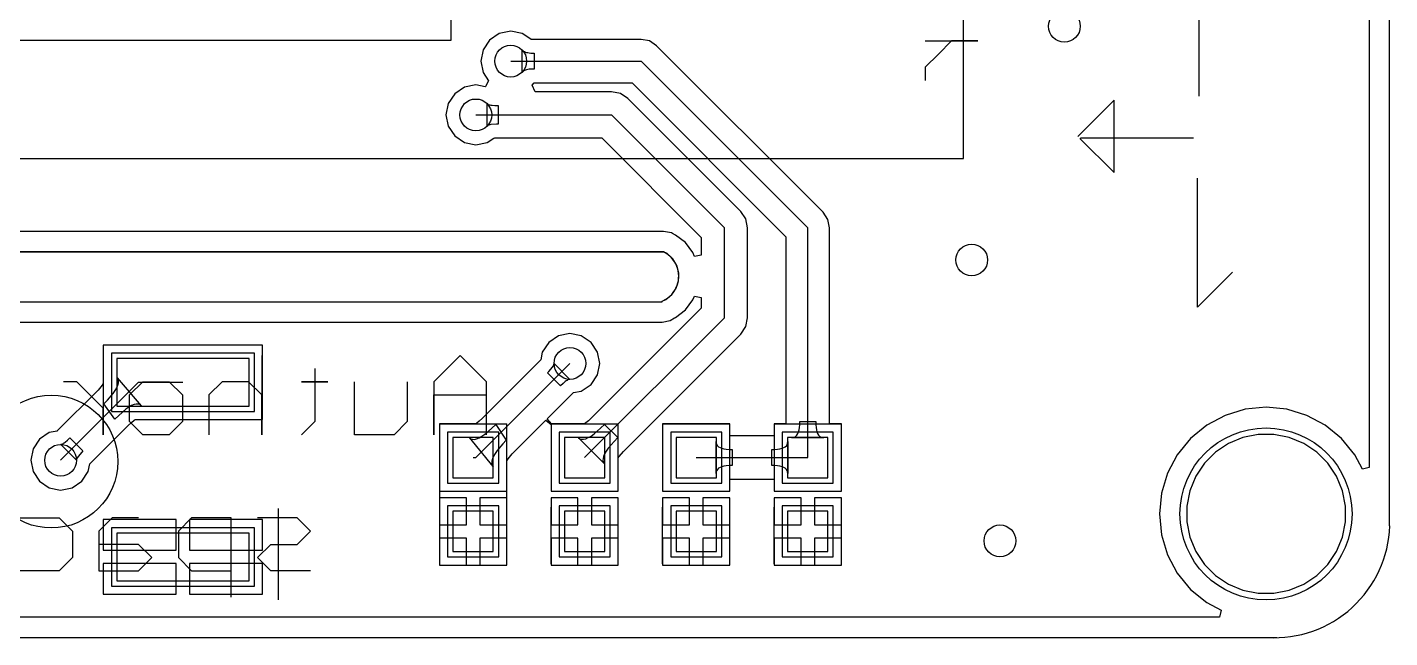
# Model space of a CAD drawing. Header units: millimetres. Extents: x 38 to 147, y 67 to 99.
# Drawn here: x 117.63 to 143.39, y 66.7 to 78.24 of the extents above; entities that cross this region are included whole.
import ezdxf

# ---------------------------------------------------------------- set-up
doc = ezdxf.new("R2010")
doc.units = ezdxf.units.MM
for name, color, linetype in [('BottomOverlay', 54, 'Continuous'), ('KeepOutLayer', 6, 'Continuous'), ('MultiLayer', 9, 'Continuous'), ('TopLayer', 1, 'Continuous'), ('TopOverlay', 2, 'Continuous'), ('TopPaste', 8, 'Continuous'), ('TopSolder', 216, 'Continuous')]:
    doc.layers.add(name, color=color, linetype=linetype)

# ---------------------------------------------------------------- blocks, each defined once
blk = doc.blocks.new('__2812__1')
at = {"layer": 'TopLayer'}
for p, q in [((-1.25, 0.45), (-1.25, -0.45)), ((1.25, 0.45), (-1.25, 0.45)), ((1.25, -0.45), (1.25, 0.45)), ((3.65, 0.45), (3.65, -0.45)), ((6.15, 0.45), (3.65, 0.45)), ((6.15, -0.45), (6.15, 0.45)), ((-1.25, -0.45), (1.25, -0.45)), ((3.65, -0.45), (6.15, -0.45)), ((-1.25, -2.85), (-1.25, -3.75)), ((1.25, -2.85), (-1.25, -2.85)), ((1.25, -3.75), (1.25, -2.85)), ((3.65, -2.85), (3.65, -3.75)), ((6.15, -2.85), (3.65, -2.85)), ((6.15, -3.75), (6.15, -2.85)), ((-1.25, -3.75), (1.25, -3.75)), ((3.65, -3.75), (6.15, -3.75))]:
    blk.add_line(p, q, dxfattribs=at)
at = {"layer": 'TopOverlay'}
blk.add_line((6.706, -4.115), (6.706, -2.388), dxfattribs=at)
blk.add_circle((2.413, -1.499), 1.255, dxfattribs=at)
at = {"layer": 'TopPaste'}
for p, q in [((-1.25, 0.45), (-1.25, -0.45)), ((1.25, 0.45), (-1.25, 0.45)), ((1.25, -0.45), (1.25, 0.45)), ((3.65, 0.45), (3.65, -0.45)), ((6.15, 0.45), (3.65, 0.45)), ((6.15, -0.45), (6.15, 0.45)), ((-1.25, -0.45), (1.25, -0.45)), ((3.65, -0.45), (6.15, -0.45)), ((-1.25, -2.85), (-1.25, -3.75)), ((1.25, -2.85), (-1.25, -2.85)), ((1.25, -3.75), (1.25, -2.85)), ((3.65, -2.85), (3.65, -3.75)), ((6.15, -2.85), (3.65, -2.85)), ((6.15, -3.75), (6.15, -2.85)), ((-1.25, -3.75), (1.25, -3.75)), ((3.65, -3.75), (6.15, -3.75))]:
    blk.add_line(p, q, dxfattribs=at)
at = {"layer": 'TopSolder'}
for p, q in [((-1.352, 0.552), (-1.352, -0.552)), ((1.352, 0.552), (-1.352, 0.552)), ((1.352, -0.552), (1.352, 0.552)), ((3.548, 0.552), (3.548, -0.552)), ((6.252, 0.552), (3.548, 0.552)), ((6.252, -0.552), (6.252, 0.552)), ((-1.352, -0.552), (1.352, -0.552)), ((3.548, -0.552), (6.252, -0.552)), ((-1.352, -2.748), (-1.352, -3.852)), ((1.352, -2.748), (-1.352, -2.748)), ((1.352, -3.852), (1.352, -2.748)), ((3.548, -2.748), (3.548, -3.852)), ((6.252, -2.748), (3.548, -2.748)), ((6.252, -3.852), (6.252, -2.748)), ((-1.352, -3.852), (1.352, -3.852)), ((3.548, -3.852), (6.252, -3.852))]:
    blk.add_line(p, q, dxfattribs=at)
blk = doc.blocks.new('SSH1106_3')
at = {"layer": 'TopOverlay'}
for p, q in [((37.362, 2.134), (37.362, 25.381)), ((2.762, 2.134), (37.362, 2.134))]:
    blk.add_line(p, q, dxfattribs=at)
blk = doc.blocks.new('C0603_9')
at = {"layer": 'TopLayer'}
for p, q in [((-0.356, 0.559), (-0.356, -0.203)), ((0.406, 0.559), (-0.356, 0.559)), ((0.406, -0.203), (0.406, 0.559)), ((1.041, 0.559), (1.041, -0.203)), ((1.803, 0.559), (1.041, 0.559)), ((1.803, -0.203), (1.803, 0.559)), ((-0.356, -0.203), (0.406, -0.203)), ((1.041, -0.203), (1.803, -0.203))]:
    blk.add_line(p, q, dxfattribs=at)
at = {"layer": 'TopOverlay'}
for p, q in [((0.457, 0.813), (-0.61, 0.813)), ((-0.61, -0.457), (-0.61, 0.813)), ((2.032, 0.813), (0.965, 0.813)), ((2.057, -0.457), (2.057, 0.813)), ((-0.61, -0.457), (0.457, -0.457)), ((2.032, -0.457), (0.965, -0.457))]:
    blk.add_line(p, q, dxfattribs=at)
at = {"layer": 'TopPaste'}
for p, q in [((-0.356, 0.559), (-0.356, -0.203)), ((0.406, 0.559), (-0.356, 0.559)), ((0.406, -0.203), (0.406, 0.559)), ((1.041, 0.559), (1.041, -0.203)), ((1.803, 0.559), (1.041, 0.559)), ((1.803, -0.203), (1.803, 0.559)), ((-0.356, -0.203), (0.406, -0.203)), ((1.041, -0.203), (1.803, -0.203))]:
    blk.add_line(p, q, dxfattribs=at)
at = {"layer": 'TopSolder'}
for p, q in [((-0.457, 0.66), (-0.457, -0.305)), ((0.508, 0.66), (-0.457, 0.66)), ((0.508, -0.305), (0.508, 0.66)), ((0.94, 0.66), (0.94, -0.305)), ((1.905, 0.66), (0.94, 0.66)), ((1.905, -0.305), (1.905, 0.66)), ((-0.457, -0.305), (0.508, -0.305)), ((0.94, -0.305), (1.905, -0.305))]:
    blk.add_line(p, q, dxfattribs=at)
blk = doc.blocks.new('C0603_10')
at = {"layer": 'TopLayer'}
for p, q in [((-0.356, 0.559), (-0.356, -0.203)), ((0.406, 0.559), (-0.356, 0.559)), ((0.406, -0.203), (0.406, 0.559)), ((1.041, 0.559), (1.041, -0.203)), ((1.803, 0.559), (1.041, 0.559)), ((1.803, -0.203), (1.803, 0.559)), ((-0.356, -0.203), (0.406, -0.203)), ((1.041, -0.203), (1.803, -0.203))]:
    blk.add_line(p, q, dxfattribs=at)
at = {"layer": 'TopOverlay'}
for p, q in [((0.457, 0.813), (-0.61, 0.813)), ((-0.61, -0.457), (-0.61, 0.813)), ((2.032, 0.813), (0.965, 0.813)), ((2.057, -0.457), (2.057, 0.813)), ((-0.61, -0.457), (0.457, -0.457)), ((2.032, -0.457), (0.965, -0.457))]:
    blk.add_line(p, q, dxfattribs=at)
at = {"layer": 'TopPaste'}
for p, q in [((-0.356, 0.559), (-0.356, -0.203)), ((0.406, 0.559), (-0.356, 0.559)), ((0.406, -0.203), (0.406, 0.559)), ((1.041, 0.559), (1.041, -0.203)), ((1.803, 0.559), (1.041, 0.559)), ((1.803, -0.203), (1.803, 0.559)), ((-0.356, -0.203), (0.406, -0.203)), ((1.041, -0.203), (1.803, -0.203))]:
    blk.add_line(p, q, dxfattribs=at)
at = {"layer": 'TopSolder'}
for p, q in [((-0.457, 0.66), (-0.457, -0.305)), ((0.508, 0.66), (-0.457, 0.66)), ((0.508, -0.305), (0.508, 0.66)), ((0.94, 0.66), (0.94, -0.305)), ((1.905, 0.66), (0.94, 0.66)), ((1.905, -0.305), (1.905, 0.66)), ((-0.457, -0.305), (0.508, -0.305)), ((0.94, -0.305), (1.905, -0.305))]:
    blk.add_line(p, q, dxfattribs=at)
blk = doc.blocks.new('C0603_11')
at = {"layer": 'TopLayer'}
for p, q in [((-0.356, 0.559), (-0.356, -0.203)), ((0.406, 0.559), (-0.356, 0.559)), ((0.406, -0.203), (0.406, 0.559)), ((1.041, 0.559), (1.041, -0.203)), ((1.803, 0.559), (1.041, 0.559)), ((1.803, -0.203), (1.803, 0.559)), ((-0.356, -0.203), (0.406, -0.203)), ((1.041, -0.203), (1.803, -0.203))]:
    blk.add_line(p, q, dxfattribs=at)
at = {"layer": 'TopOverlay'}
for p, q in [((0.457, 0.813), (-0.61, 0.813)), ((-0.61, -0.457), (-0.61, 0.813)), ((2.032, 0.813), (0.965, 0.813)), ((2.057, -0.457), (2.057, 0.813)), ((-0.61, -0.457), (0.457, -0.457)), ((2.032, -0.457), (0.965, -0.457))]:
    blk.add_line(p, q, dxfattribs=at)
at = {"layer": 'TopPaste'}
for p, q in [((-0.356, 0.559), (-0.356, -0.203)), ((0.406, 0.559), (-0.356, 0.559)), ((0.406, -0.203), (0.406, 0.559)), ((1.041, 0.559), (1.041, -0.203)), ((1.803, 0.559), (1.041, 0.559)), ((1.803, -0.203), (1.803, 0.559)), ((-0.356, -0.203), (0.406, -0.203)), ((1.041, -0.203), (1.803, -0.203))]:
    blk.add_line(p, q, dxfattribs=at)
at = {"layer": 'TopSolder'}
for p, q in [((-0.457, 0.66), (-0.457, -0.305)), ((0.508, 0.66), (-0.457, 0.66)), ((0.508, -0.305), (0.508, 0.66)), ((0.94, 0.66), (0.94, -0.305)), ((1.905, 0.66), (0.94, 0.66)), ((1.905, -0.305), (1.905, 0.66)), ((-0.457, -0.305), (0.508, -0.305)), ((0.94, -0.305), (1.905, -0.305))]:
    blk.add_line(p, q, dxfattribs=at)
blk = doc.blocks.new('R0603_37')
at = {"layer": 'TopLayer'}
for p, q in [((-1.08, 0.381), (-1.08, -0.381)), ((-0.318, 0.381), (-1.08, 0.381)), ((-0.318, -0.381), (-0.318, 0.381)), ((0.317, 0.381), (0.317, -0.381)), ((1.079, 0.381), (0.317, 0.381)), ((1.079, -0.381), (1.079, 0.381)), ((-1.08, -0.381), (-0.318, -0.381)), ((0.317, -0.381), (1.079, -0.381))]:
    blk.add_line(p, q, dxfattribs=at)
at = {"layer": 'TopOverlay'}
for p, q in [((-1.333, 0.635), (-1.333, -0.635)), ((1.333, 0.635), (-1.333, 0.635)), ((1.333, 0.635), (1.333, -0.635)), ((-1.333, -0.635), (1.333, -0.635))]:
    blk.add_line(p, q, dxfattribs=at)
at = {"layer": 'TopPaste'}
for p, q in [((-1.08, 0.381), (-1.08, -0.381)), ((-0.318, 0.381), (-1.08, 0.381)), ((-0.318, -0.381), (-0.318, 0.381)), ((0.317, 0.381), (0.317, -0.381)), ((1.079, 0.381), (0.317, 0.381)), ((1.079, -0.381), (1.079, 0.381)), ((-1.08, -0.381), (-0.318, -0.381)), ((0.317, -0.381), (1.079, -0.381))]:
    blk.add_line(p, q, dxfattribs=at)
at = {"layer": 'TopSolder'}
for p, q in [((-1.181, 0.483), (-1.181, -0.483)), ((-0.216, 0.483), (-1.181, 0.483)), ((-0.216, -0.483), (-0.216, 0.483)), ((0.216, 0.483), (0.216, -0.483)), ((1.181, 0.483), (0.216, 0.483)), ((1.181, -0.483), (1.181, 0.483)), ((-1.181, -0.483), (-0.216, -0.483)), ((0.216, -0.483), (1.181, -0.483))]:
    blk.add_line(p, q, dxfattribs=at)
blk = doc.blocks.new('18650_SMT_B_63')
at = {"layer": 'BottomOverlay'}
for p, q in [((-7.015, 9.42), (-7.015, -11.58)), ((69.985, 9.42), (-7.015, 9.42))]:
    blk.add_line(p, q, dxfattribs=at)

msp = doc.modelspace()

# ---------------------------------------------------------------- linework, layer by layer
at = {"layer": 'BottomOverlay'}
for p, q in [((134.603, 77.98), (135.602, 77.98)), ((135.103, 77.98), (134.853, 77.73)), ((135.602, 77.98), (135.103, 77.98)), ((134.853, 77.73), (134.603, 77.48)), ((134.603, 77.48), (134.603, 77.23)), ((122.066, 72.035), (122.066, 70.536)), ((125.814, 72.035), (125.315, 71.535)), ((126.314, 71.535), (125.814, 72.035)), ((123.065, 71.785), (123.065, 71.535)), ((118.567, 71.535), (118.317, 71.535)), ((118.817, 71.286), (118.567, 71.535)), ((119.067, 71.535), (119.067, 70.536)), ((119.566, 71.286), (119.816, 71.535)), ((119.816, 71.535), (120.316, 71.535)), ((120.316, 71.535), (120.566, 71.286)), ((121.316, 71.535), (121.066, 71.286)), ((121.816, 71.535), (121.316, 71.535)), ((122.066, 71.286), (121.816, 71.535)), ((123.315, 71.535), (122.815, 71.535)), ((122.815, 71.535), (123.065, 71.535)), ((123.065, 71.535), (123.315, 71.535)), ((123.065, 71.535), (123.065, 70.786)), ((123.815, 70.536), (123.815, 71.535)), ((124.815, 71.535), (124.815, 70.786)), ((125.315, 71.535), (125.315, 70.536)), ((126.314, 70.536), (126.314, 71.535)), ((119.067, 71.036), (118.817, 71.286)), ((119.566, 70.786), (119.566, 71.286)), ((120.566, 71.286), (120.566, 70.786)), ((121.066, 71.286), (121.066, 70.536)), ((122.066, 70.536), (122.066, 71.286)), ((125.315, 70.536), (125.315, 71.286)), ((125.315, 71.286), (126.314, 71.286)), ((119.067, 70.536), (119.067, 71.036)), ((119.816, 70.536), (119.566, 70.786)), ((120.566, 70.786), (120.316, 70.536)), ((123.065, 70.786), (122.815, 70.536)), ((124.815, 70.786), (124.565, 70.536)), ((120.316, 70.536), (119.816, 70.536)), ((124.565, 70.536), (123.815, 70.536)), ((117.489, 68.962), (118.238, 68.962)), ((118.238, 68.962), (118.488, 68.712)), ((119.238, 68.962), (118.988, 68.712)), ((119.738, 68.962), (119.238, 68.962)), ((120.738, 68.962), (120.488, 68.712)), ((121.487, 68.962), (120.738, 68.962)), ((121.487, 67.462), (121.487, 68.962)), ((122.737, 68.962), (121.987, 68.962)), ((122.987, 68.712), (122.737, 68.962)), ((118.488, 68.712), (118.488, 68.212)), ((118.988, 68.712), (118.988, 67.962)), ((120.488, 68.712), (120.488, 68.212)), ((122.737, 68.462), (122.987, 68.712)), ((119.738, 68.462), (118.988, 68.462)), ((119.988, 68.212), (119.738, 68.462)), ((121.987, 68.212), (122.237, 68.462)), ((122.237, 68.462), (122.737, 68.462)), ((118.488, 68.212), (118.238, 67.962)), ((119.738, 67.962), (119.988, 68.212)), ((120.488, 68.212), (120.738, 67.962)), ((122.237, 67.962), (121.987, 68.212)), ((118.238, 67.962), (117.489, 67.962)), ((118.988, 67.962), (119.738, 67.962)), ((120.738, 67.962), (121.487, 67.962)), ((122.987, 67.962), (122.237, 67.962))]:
    msp.add_line(p, q, dxfattribs=at)
at = {"layer": 'KeepOutLayer'}
for p, q in [((143.383, 68.811), (143.383, 81.961)), ((106.618, 73.99), (121.452, 73.99)), ((121.452, 73.99), (129.659, 73.99)), ((106.618, 73.05), (121.452, 73.05)), ((121.452, 73.05), (129.636, 73.05)), ((54.864, 66.7), (141.249, 66.7))]:
    msp.add_line(p, q, dxfattribs=at)
msp.add_circle((141.046, 69.037), 1.626, dxfattribs=at)
for centre, radius, start, end in [((129.436, 73.531), 0.51, 293.082, 64.103), ((141.199, 68.885), 2.188, 266.6822, 358.0694)]:
    msp.add_arc(centre, radius, start, end, dxfattribs=at)
at = {"layer": 'MultiLayer'}
for p, q in [((129.659, 73.99), (106.618, 73.99)), ((129.725, 73.958), (129.659, 73.99)), ((129.659, 73.99), (129.659, 73.99)), ((129.834, 73.859), (129.725, 73.958)), ((129.91, 73.734), (129.834, 73.859)), ((129.948, 73.592), (129.91, 73.734)), ((129.9, 73.306), (129.944, 73.446)), ((129.944, 73.446), (129.948, 73.592)), ((129.704, 73.091), (129.817, 73.184)), ((129.817, 73.184), (129.9, 73.306)), ((106.618, 73.05), (129.636, 73.05)), ((129.636, 73.062), (129.704, 73.091)), ((129.636, 73.05), (129.636, 73.062)), ((140.338, 70.368), (140.092, 70.204)), ((140.611, 70.481), (140.338, 70.368)), ((140.901, 70.539), (140.611, 70.481)), ((141.049, 70.539), (140.901, 70.539)), ((141.196, 70.539), (141.049, 70.539)), ((141.486, 70.481), (141.196, 70.539)), ((141.759, 70.368), (141.486, 70.481)), ((142.005, 70.204), (141.759, 70.368)), ((140.092, 70.204), (139.884, 69.995)), ((142.214, 69.995), (142.005, 70.204)), ((139.884, 69.995), (139.719, 69.749)), ((142.378, 69.749), (142.214, 69.995)), ((139.719, 69.749), (139.606, 69.476)), ((142.491, 69.476), (142.378, 69.749)), ((139.606, 69.476), (139.549, 69.187)), ((142.549, 69.187), (142.491, 69.476)), ((139.549, 69.187), (139.549, 69.039)), ((139.549, 69.039), (139.549, 69.039)), ((139.549, 69.039), (139.549, 68.891)), ((142.549, 69.039), (142.549, 69.187)), ((142.549, 68.891), (142.549, 69.039)), ((139.549, 68.891), (139.606, 68.601)), ((142.491, 68.601), (142.549, 68.891)), ((139.606, 68.601), (139.719, 68.328)), ((142.378, 68.328), (142.491, 68.601)), ((139.719, 68.328), (139.884, 68.083)), ((142.214, 68.083), (142.378, 68.328)), ((139.884, 68.083), (140.092, 67.874)), ((142.005, 67.874), (142.214, 68.083)), ((140.092, 67.874), (140.338, 67.71)), ((141.759, 67.71), (142.005, 67.874)), ((140.338, 67.71), (140.611, 67.597)), ((140.611, 67.597), (140.901, 67.539)), ((140.901, 67.539), (141.049, 67.539)), ((141.049, 67.539), (141.196, 67.539)), ((141.196, 67.539), (141.486, 67.597)), ((141.486, 67.597), (141.759, 67.71))]:
    msp.add_line(p, q, dxfattribs=at)
for centre in [(137.236, 78.257), (126.771, 77.597), (126.111, 76.581), (135.484, 73.838), (127.889, 71.882), (118.262, 70.053), (136.017, 68.529)]:
    msp.add_circle(centre, 0.3, dxfattribs=at)
at = {"layer": 'TopLayer'}
for p, q in [((142.995, 80.025), (142.995, 69.918)), ((126.555, 78.119), (126.372, 77.996)), ((126.771, 78.162), (126.555, 78.119)), ((126.988, 78.119), (126.771, 78.162)), ((127.151, 78.01), (126.988, 78.119)), ((126.25, 77.813), (126.207, 77.597)), ((126.372, 77.996), (126.25, 77.813)), ((126.986, 77.387), (126.986, 77.807)), ((126.986, 77.807), (126.998, 77.796)), ((126.998, 77.796), (127.013, 77.785)), ((127.013, 77.785), (127.031, 77.776)), ((127.031, 77.776), (127.05, 77.769)), ((127.156, 78.009), (127.151, 78.01)), ((127.158, 78.009), (127.156, 78.009)), ((129.235, 78.009), (127.158, 78.009)), ((129.393, 77.978), (129.235, 78.009)), ((129.526, 77.888), (129.393, 77.978)), ((132.676, 74.739), (129.526, 77.888)), ((126.207, 77.597), (126.25, 77.381)), ((126.771, 77.597), (129.235, 77.597)), ((127.05, 77.769), (127.071, 77.762)), ((127.071, 77.762), (127.095, 77.757)), ((127.095, 77.757), (127.121, 77.752)), ((127.121, 77.752), (127.149, 77.749)), ((127.149, 77.749), (127.211, 77.747)), ((127.211, 77.747), (127.211, 77.447)), ((129.235, 77.597), (132.385, 74.447)), ((126.25, 77.381), (126.352, 77.227)), ((126.998, 77.398), (126.986, 77.387)), ((127.013, 77.409), (126.998, 77.398)), ((127.031, 77.418), (127.013, 77.409)), ((127.05, 77.425), (127.031, 77.418)), ((127.071, 77.432), (127.05, 77.425)), ((127.095, 77.437), (127.071, 77.432)), ((127.121, 77.442), (127.095, 77.437)), ((127.179, 77.446), (127.121, 77.442)), ((127.211, 77.447), (127.179, 77.446)), ((125.895, 77.103), (125.712, 76.98)), ((126.111, 77.146), (125.895, 77.103)), ((126.289, 77.11), (126.111, 77.146)), ((126.296, 77.118), (126.289, 77.11)), ((126.352, 77.227), (126.296, 77.118)), ((127.175, 77.145), (127.212, 77.185)), ((127.231, 77.018), (127.175, 77.145)), ((127.212, 77.185), (129.065, 77.185)), ((128.676, 77.018), (127.231, 77.018)), ((128.844, 76.985), (128.676, 77.018)), ((129.065, 77.185), (131.973, 74.277)), ((125.589, 76.797), (125.546, 76.581)), ((125.712, 76.98), (125.589, 76.797)), ((126.325, 76.371), (126.325, 76.791)), ((126.325, 76.791), (126.334, 76.784)), ((126.334, 76.784), (126.345, 76.778)), ((126.345, 76.778), (126.359, 76.773)), ((126.359, 76.773), (126.375, 76.769)), ((126.375, 76.769), (126.395, 76.765)), ((126.395, 76.765), (126.417, 76.762)), ((126.417, 76.762), (126.47, 76.757)), ((126.47, 76.757), (126.535, 76.756)), ((126.535, 76.756), (126.535, 76.406)), ((128.986, 76.89), (128.844, 76.985)), ((131.119, 74.757), (128.986, 76.89)), ((125.546, 76.581), (125.589, 76.365)), ((126.111, 76.581), (128.676, 76.581)), ((128.676, 76.581), (130.81, 74.447)), ((125.589, 76.365), (125.712, 76.182)), ((126.334, 76.378), (126.325, 76.371)), ((126.345, 76.384), (126.334, 76.378)), ((126.359, 76.389), (126.345, 76.384)), ((126.375, 76.393), (126.359, 76.389)), ((126.395, 76.397), (126.375, 76.393)), ((126.501, 76.406), (126.395, 76.397)), ((126.535, 76.406), (126.501, 76.406)), ((125.712, 76.182), (125.895, 76.059)), ((125.895, 76.059), (126.111, 76.016)), ((126.111, 76.016), (126.327, 76.059)), ((126.327, 76.059), (126.451, 76.142)), ((126.451, 76.142), (126.472, 76.144)), ((126.472, 76.144), (128.495, 76.144)), ((128.495, 76.144), (130.373, 74.266)), ((131.214, 74.615), (131.119, 74.757)), ((132.765, 74.605), (132.676, 74.739)), ((130.81, 72.746), (130.81, 74.447)), ((131.247, 74.447), (131.214, 74.615)), ((131.247, 72.746), (131.247, 74.447)), ((132.385, 70.104), (132.385, 74.447)), ((132.797, 74.447), (132.765, 74.605)), ((132.797, 70.739), (132.797, 74.447)), ((129.659, 74.379), (106.618, 74.379)), ((129.808, 74.349), (129.659, 74.379)), ((129.827, 74.336), (129.808, 74.349)), ((129.886, 74.31), (129.827, 74.336)), ((130.072, 74.167), (129.886, 74.31)), ((130.373, 74.266), (130.373, 73.931)), ((131.973, 74.277), (131.973, 70.739)), ((130.215, 73.981), (130.072, 74.167)), ((130.246, 73.906), (130.215, 73.981)), ((130.373, 73.931), (130.246, 73.906)), ((130.215, 73.082), (130.246, 73.157)), ((130.246, 73.157), (130.373, 73.132)), ((130.373, 72.927), (128.298, 70.852)), ((129.886, 72.753), (130.072, 72.896)), ((130.072, 72.896), (130.215, 73.082)), ((130.373, 73.132), (130.373, 72.927)), ((106.618, 72.662), (129.636, 72.662)), ((128.168, 70.104), (130.81, 72.746)), ((129.636, 72.662), (129.785, 72.692)), ((129.785, 72.692), (129.863, 72.744)), ((129.863, 72.744), (129.886, 72.753)), ((131.214, 72.578), (131.247, 72.746)), ((127.673, 72.404), (127.49, 72.281)), ((127.889, 72.447), (127.673, 72.404)), ((128.105, 72.404), (127.889, 72.447)), ((128.288, 72.281), (128.105, 72.404)), ((128.901, 70.218), (131.119, 72.436)), ((131.119, 72.436), (131.214, 72.578)), ((122.078, 72.23), (119.07, 72.23)), ((119.07, 72.23), (119.07, 71.503)), ((122.078, 70.822), (122.078, 72.23)), ((127.49, 72.281), (127.367, 72.098)), ((128.411, 72.098), (128.288, 72.281)), ((126.111, 70.104), (127.889, 71.882)), ((127.324, 71.936), (126.239, 70.851)), ((127.338, 71.952), (127.324, 71.936)), ((127.367, 72.098), (127.338, 71.952)), ((127.578, 71.843), (127.584, 71.856)), ((127.584, 71.856), (127.588, 71.868)), ((127.588, 71.868), (127.589, 71.879)), ((127.589, 71.879), (127.886, 71.582)), ((128.454, 71.882), (128.411, 72.098)), ((128.411, 71.666), (128.454, 71.882)), ((119.348, 71.584), (119.33, 71.613)), ((119.33, 71.613), (119.784, 71.082)), ((127.466, 71.706), (127.489, 71.73)), ((127.713, 71.459), (127.466, 71.706)), ((127.489, 71.73), (127.558, 71.811)), ((127.558, 71.811), (127.57, 71.828)), ((127.57, 71.828), (127.578, 71.843)), ((128.288, 71.483), (128.411, 71.666)), ((118.97, 71.379), (118.196, 70.606)), ((118.262, 70.053), (119.736, 71.526)), ((119.049, 71.473), (118.97, 71.379)), ((119.07, 71.503), (119.049, 71.473)), ((119.254, 71.315), (119.294, 71.371)), ((119.294, 71.371), (119.324, 71.423)), ((119.324, 71.423), (119.344, 71.47)), ((119.344, 71.47), (119.355, 71.513)), ((119.356, 71.551), (119.348, 71.584)), ((119.355, 71.513), (119.356, 71.551)), ((119.736, 71.526), (120.574, 71.526)), ((127.76, 71.503), (127.713, 71.459)), ((127.8, 71.538), (127.76, 71.503)), ((127.818, 71.551), (127.8, 71.538)), ((127.835, 71.563), (127.818, 71.551)), ((127.85, 71.571), (127.835, 71.563)), ((127.863, 71.577), (127.85, 71.571)), ((127.875, 71.581), (127.863, 71.577)), ((127.886, 71.582), (127.875, 71.581)), ((127.956, 71.331), (128.105, 71.36)), ((128.105, 71.36), (128.288, 71.483)), ((119.079, 71.118), (119.147, 71.188)), ((119.289, 70.832), (119.079, 71.118)), ((119.147, 71.188), (119.254, 71.315)), ((119.604, 71.086), (119.551, 71.056)), ((119.65, 71.106), (119.604, 71.086)), ((119.692, 71.115), (119.65, 71.106)), ((119.728, 71.115), (119.692, 71.115)), ((119.758, 71.104), (119.728, 71.115)), ((119.784, 71.082), (119.758, 71.104)), ((127.462, 70.836), (127.955, 71.33)), ((127.955, 71.33), (127.956, 71.331)), ((119.431, 70.964), (119.289, 70.832)), ((119.494, 71.015), (119.431, 70.964)), ((119.551, 71.056), (119.494, 71.015)), ((119.65, 70.808), (119.67, 70.822)), ((119.67, 70.822), (122.078, 70.822)), ((126.239, 70.851), (126.177, 70.793)), ((127.544, 70.739), (127.462, 70.836)), ((128.298, 70.852), (128.238, 70.796)), ((140.275, 70.9), (139.926, 70.714)), ((140.653, 71.015), (140.275, 70.9)), ((141.046, 71.054), (140.653, 71.015)), ((141.44, 71.015), (141.046, 71.054)), ((141.818, 70.9), (141.44, 71.015)), ((142.166, 70.714), (141.818, 70.9)), ((118.046, 70.575), (117.863, 70.453)), ((118.195, 70.605), (118.046, 70.575)), ((118.196, 70.606), (118.195, 70.605)), ((118.827, 69.999), (119.539, 70.711)), ((119.539, 70.711), (119.6, 70.768)), ((119.6, 70.768), (119.65, 70.808)), ((125.973, 70.739), (125.425, 70.739)), ((125.425, 70.739), (125.425, 69.469)), ((125.978, 70.74), (125.973, 70.739)), ((125.989, 70.739), (125.978, 70.74)), ((126.014, 70.739), (125.989, 70.739)), ((126.02, 70.74), (126.014, 70.739)), ((126.022, 70.739), (126.02, 70.74)), ((126.107, 70.739), (126.022, 70.739)), ((126.128, 70.753), (126.107, 70.739)), ((126.177, 70.793), (126.128, 70.753)), ((126.283, 70.546), (126.346, 70.597)), ((126.346, 70.597), (126.489, 70.729)), ((126.489, 70.729), (126.686, 70.431)), ((126.797, 70.171), (127.436, 70.81)), ((127.436, 70.81), (127.533, 70.728)), ((127.533, 70.728), (127.533, 70.616)), ((127.533, 70.616), (127.533, 69.469)), ((127.66, 70.739), (127.544, 70.739)), ((128.163, 70.739), (127.66, 70.739)), ((128.19, 70.758), (128.163, 70.739)), ((128.238, 70.796), (128.19, 70.758)), ((128.345, 70.55), (128.407, 70.6)), ((128.407, 70.6), (128.546, 70.729)), ((128.546, 70.729), (128.794, 70.482)), ((130.912, 70.739), (129.642, 70.739)), ((129.642, 70.739), (129.642, 69.469)), ((130.912, 70.516), (130.912, 70.739)), ((131.973, 70.739), (131.75, 70.739)), ((131.75, 70.739), (131.75, 70.516)), ((132.197, 70.555), (132.211, 70.588)), ((132.211, 70.588), (132.221, 70.627)), ((132.221, 70.627), (132.229, 70.673)), ((132.229, 70.673), (132.233, 70.724)), ((132.233, 70.724), (132.235, 70.782)), ((132.235, 70.782), (132.535, 70.782)), ((132.535, 70.782), (132.536, 70.724)), ((132.536, 70.724), (132.541, 70.673)), ((132.541, 70.673), (132.548, 70.627)), ((132.548, 70.627), (132.559, 70.588)), ((132.559, 70.588), (132.572, 70.555)), ((133.02, 70.739), (132.797, 70.739)), ((133.02, 69.469), (133.02, 70.739)), ((139.926, 70.714), (139.62, 70.463)), ((142.472, 70.463), (142.166, 70.714)), ((117.863, 70.453), (117.741, 70.269)), ((118.265, 70.353), (118.276, 70.354)), ((118.562, 70.056), (118.265, 70.353)), ((118.276, 70.354), (118.288, 70.358)), ((118.288, 70.358), (118.302, 70.364)), ((118.302, 70.364), (118.317, 70.373)), ((118.317, 70.373), (118.333, 70.384)), ((118.333, 70.384), (118.351, 70.397)), ((118.351, 70.397), (118.392, 70.432)), ((118.392, 70.432), (118.438, 70.477)), ((118.438, 70.477), (118.686, 70.229)), ((126.438, 69.936), (125.994, 70.482)), ((125.994, 70.482), (126.019, 70.46)), ((126.019, 70.46), (126.049, 70.448)), ((126.049, 70.448), (126.085, 70.447)), ((126.085, 70.447), (126.126, 70.456)), ((126.126, 70.456), (126.173, 70.476)), ((126.173, 70.476), (126.225, 70.506)), ((126.225, 70.506), (126.283, 70.546)), ((126.619, 70.362), (126.513, 70.236)), ((126.686, 70.431), (126.619, 70.362)), ((128.543, 69.987), (128.051, 70.479)), ((128.051, 70.479), (128.078, 70.459)), ((128.078, 70.459), (128.11, 70.45)), ((128.11, 70.45), (128.147, 70.45)), ((128.147, 70.45), (128.189, 70.46)), ((128.189, 70.46), (128.236, 70.48)), ((128.236, 70.48), (128.288, 70.51)), ((128.288, 70.51), (128.345, 70.55)), ((128.724, 70.41), (128.615, 70.281)), ((128.794, 70.482), (128.724, 70.41)), ((130.651, 69.804), (130.651, 70.404)), ((130.651, 70.404), (130.655, 70.375)), ((130.655, 70.375), (130.664, 70.35)), ((130.664, 70.35), (130.679, 70.327)), ((130.679, 70.327), (130.7, 70.308)), ((130.7, 70.308), (130.727, 70.291)), ((131.75, 70.516), (130.912, 70.516)), ((131.932, 70.291), (131.959, 70.308)), ((131.959, 70.308), (131.98, 70.327)), ((131.98, 70.327), (131.995, 70.35)), ((131.995, 70.35), (132.004, 70.375)), ((132.004, 70.375), (132.007, 70.404)), ((132.007, 70.404), (132.007, 69.804)), ((132.085, 70.479), (132.113, 70.482)), ((132.685, 70.479), (132.085, 70.479)), ((132.113, 70.482), (132.139, 70.491)), ((132.139, 70.491), (132.161, 70.506)), ((132.161, 70.506), (132.181, 70.527)), ((132.181, 70.527), (132.197, 70.555)), ((132.572, 70.555), (132.589, 70.527)), ((132.589, 70.527), (132.608, 70.506)), ((132.608, 70.506), (132.631, 70.491)), ((132.631, 70.491), (132.656, 70.482)), ((132.656, 70.482), (132.685, 70.479)), ((139.62, 70.463), (139.37, 70.157)), ((142.723, 70.157), (142.472, 70.463)), ((117.741, 70.269), (117.698, 70.053)), ((117.698, 70.053), (117.741, 69.837)), ((118.564, 70.067), (118.562, 70.056)), ((118.567, 70.079), (118.564, 70.067)), ((118.573, 70.092), (118.567, 70.079)), ((118.582, 70.107), (118.573, 70.092)), ((118.593, 70.124), (118.582, 70.107)), ((118.662, 70.205), (118.593, 70.124)), ((118.686, 70.229), (118.662, 70.205)), ((126.06, 70.104), (126.111, 70.104)), ((126.424, 70.081), (126.414, 70.038)), ((126.444, 70.128), (126.424, 70.081)), ((126.474, 70.18), (126.444, 70.128)), ((126.513, 70.236), (126.474, 70.18)), ((126.695, 70.044), (126.719, 70.079)), ((126.719, 70.079), (126.797, 70.171)), ((128.515, 70.083), (128.514, 70.046)), ((128.525, 70.125), (128.515, 70.083)), ((128.545, 70.172), (128.525, 70.125)), ((128.575, 70.224), (128.545, 70.172)), ((128.615, 70.281), (128.575, 70.224)), ((128.803, 70.099), (128.82, 70.122)), ((128.803, 69.469), (128.803, 70.099)), ((128.82, 70.122), (128.901, 70.218)), ((130.277, 70.104), (132.385, 70.104)), ((130.727, 70.291), (130.761, 70.278)), ((130.761, 70.278), (130.8, 70.267)), ((130.8, 70.267), (130.845, 70.26)), ((130.845, 70.26), (130.897, 70.255)), ((130.897, 70.255), (130.955, 70.254)), ((130.955, 70.254), (130.955, 69.954)), ((131.707, 70.254), (131.764, 70.255)), ((131.707, 69.954), (131.707, 70.254)), ((131.764, 70.255), (131.815, 70.26)), ((131.815, 70.26), (131.86, 70.267)), ((131.86, 70.267), (131.899, 70.278)), ((131.899, 70.278), (131.932, 70.291)), ((139.37, 70.157), (139.183, 69.809)), ((142.868, 69.886), (142.723, 70.157)), ((117.741, 69.837), (117.863, 69.654)), ((118.662, 69.654), (118.784, 69.837)), ((118.784, 69.837), (118.813, 69.983)), ((118.813, 69.983), (118.827, 69.999)), ((126.414, 70.038), (126.413, 70)), ((126.413, 70), (126.421, 69.966)), ((126.421, 69.966), (126.438, 69.936)), ((126.695, 69.916), (126.695, 70.044)), ((126.696, 69.91), (126.695, 69.916)), ((126.695, 69.908), (126.696, 69.91)), ((126.695, 69.469), (126.695, 69.908)), ((128.514, 70.046), (128.524, 70.014)), ((128.524, 70.014), (128.543, 69.987)), ((130.655, 69.832), (130.651, 69.804)), ((130.664, 69.858), (130.655, 69.832)), ((130.679, 69.88), (130.664, 69.858)), ((130.7, 69.9), (130.679, 69.88)), ((130.727, 69.916), (130.7, 69.9)), ((130.761, 69.93), (130.727, 69.916)), ((130.8, 69.94), (130.761, 69.93)), ((130.845, 69.948), (130.8, 69.94)), ((130.897, 69.952), (130.845, 69.948)), ((130.955, 69.954), (130.897, 69.952)), ((131.764, 69.952), (131.707, 69.954)), ((131.815, 69.948), (131.764, 69.952)), ((131.86, 69.94), (131.815, 69.948)), ((131.899, 69.93), (131.86, 69.94)), ((131.932, 69.916), (131.899, 69.93)), ((131.959, 69.9), (131.932, 69.916)), ((131.98, 69.88), (131.959, 69.9)), ((131.995, 69.858), (131.98, 69.88)), ((132.004, 69.832), (131.995, 69.858)), ((132.007, 69.804), (132.004, 69.832)), ((139.183, 69.809), (139.069, 69.431)), ((142.995, 69.918), (142.868, 69.886)), ((117.863, 69.654), (118.046, 69.531)), ((118.479, 69.531), (118.662, 69.654)), ((130.912, 69.469), (130.912, 69.692)), ((130.912, 69.692), (131.75, 69.692)), ((131.75, 69.692), (131.75, 69.469)), ((118.046, 69.531), (118.262, 69.488)), ((118.262, 69.488), (118.479, 69.531)), ((125.425, 69.469), (126.695, 69.469)), ((125.933, 69.342), (125.425, 69.342)), ((125.425, 69.342), (125.425, 68.834)), ((125.933, 68.834), (125.933, 69.342)), ((126.695, 69.342), (126.187, 69.342)), ((126.187, 69.342), (126.187, 68.834)), ((126.695, 68.834), (126.695, 69.342)), ((127.533, 69.469), (128.803, 69.469)), ((128.041, 69.342), (127.533, 69.342)), ((127.533, 69.342), (127.533, 68.834)), ((128.041, 68.834), (128.041, 69.342)), ((128.803, 69.342), (128.295, 69.342)), ((128.295, 69.342), (128.295, 68.834)), ((128.803, 68.834), (128.803, 69.342)), ((129.642, 69.469), (130.912, 69.469)), ((130.15, 69.342), (129.642, 69.342)), ((129.642, 69.342), (129.642, 68.834)), ((130.15, 68.834), (130.15, 69.342)), ((130.912, 69.342), (130.404, 69.342)), ((130.404, 69.342), (130.404, 68.834)), ((130.912, 68.834), (130.912, 69.342)), ((131.75, 69.469), (133.02, 69.469)), ((132.258, 69.342), (131.75, 69.342)), ((131.75, 69.342), (131.75, 68.834)), ((132.258, 68.834), (132.258, 69.342)), ((133.02, 69.342), (132.512, 69.342)), ((132.512, 69.342), (132.512, 68.834)), ((133.02, 68.834), (133.02, 69.342)), ((139.069, 69.431), (139.03, 69.037)), ((139.03, 69.037), (139.069, 68.644)), ((120.447, 68.93), (119.07, 68.93)), ((119.07, 68.93), (119.07, 68.353)), ((120.447, 68.353), (120.447, 68.93)), ((122.078, 68.93), (120.701, 68.93)), ((120.701, 68.93), (120.701, 68.353)), ((122.078, 68.353), (122.078, 68.93)), ((125.425, 68.834), (125.933, 68.834)), ((126.187, 68.834), (126.695, 68.834)), ((127.533, 68.834), (128.041, 68.834)), ((128.295, 68.834), (128.803, 68.834)), ((129.642, 68.834), (130.15, 68.834)), ((130.404, 68.834), (130.912, 68.834)), ((131.75, 68.834), (132.258, 68.834)), ((132.512, 68.834), (133.02, 68.834)), ((125.933, 68.58), (125.425, 68.58)), ((125.425, 68.58), (125.425, 68.072)), ((125.933, 68.072), (125.933, 68.58)), ((126.695, 68.58), (126.187, 68.58)), ((126.187, 68.58), (126.187, 68.072)), ((126.695, 68.072), (126.695, 68.58)), ((128.041, 68.58), (127.533, 68.58)), ((127.533, 68.58), (127.533, 68.072)), ((128.041, 68.072), (128.041, 68.58)), ((128.803, 68.58), (128.295, 68.58)), ((128.295, 68.58), (128.295, 68.072)), ((128.803, 68.072), (128.803, 68.58)), ((130.15, 68.58), (129.642, 68.58)), ((129.642, 68.58), (129.642, 68.072)), ((130.15, 68.072), (130.15, 68.58)), ((130.912, 68.58), (130.404, 68.58)), ((130.404, 68.58), (130.404, 68.072)), ((130.912, 68.072), (130.912, 68.58)), ((132.258, 68.58), (131.75, 68.58)), ((131.75, 68.58), (131.75, 68.072)), ((132.258, 68.072), (132.258, 68.58)), ((133.02, 68.58), (132.512, 68.58)), ((132.512, 68.58), (132.512, 68.072)), ((133.02, 68.072), (133.02, 68.58)), ((139.069, 68.644), (139.183, 68.266)), ((119.07, 68.353), (120.447, 68.353)), ((120.701, 68.353), (122.078, 68.353)), ((139.183, 68.266), (139.37, 67.917)), ((120.447, 68.099), (119.07, 68.099)), ((119.07, 68.099), (119.07, 67.522)), ((120.447, 67.522), (120.447, 68.099)), ((122.078, 68.099), (120.701, 68.099)), ((120.701, 68.099), (120.701, 67.522)), ((122.078, 67.522), (122.078, 68.099)), ((125.425, 68.072), (125.933, 68.072)), ((126.187, 68.072), (126.695, 68.072)), ((127.533, 68.072), (128.041, 68.072)), ((128.295, 68.072), (128.803, 68.072)), ((129.642, 68.072), (130.15, 68.072)), ((130.404, 68.072), (130.912, 68.072)), ((131.75, 68.072), (132.258, 68.072)), ((132.512, 68.072), (133.02, 68.072)), ((139.37, 67.917), (139.62, 67.611)), ((119.07, 67.522), (120.447, 67.522)), ((120.701, 67.522), (122.078, 67.522)), ((139.62, 67.611), (139.926, 67.361)), ((139.926, 67.361), (140.197, 67.216)), ((140.197, 67.216), (140.165, 67.089)), ((140.165, 67.089), (98.032, 67.089))]:
    msp.add_line(p, q, dxfattribs=at)
for centre in [(137.236, 78.257), (126.771, 77.597), (126.111, 76.581), (135.484, 73.838), (127.889, 71.882), (118.262, 70.053), (136.017, 68.529)]:
    msp.add_circle(centre, 0.3, dxfattribs=at)
at = {"layer": 'TopOverlay'}
for p, q in [((139.776, 79.375), (139.776, 76.937)), ((137.49, 76.175), (138.176, 76.86)), ((138.176, 75.489), (138.176, 76.86)), ((137.528, 76.136), (138.176, 75.489)), ((137.541, 76.149), (139.675, 76.149)), ((139.751, 72.949), (139.751, 75.387)), ((139.751, 72.949), (140.411, 73.609))]:
    msp.add_line(p, q, dxfattribs=at)

# ---------------------------------------------------------------- block references
for name, p, rotation in [('18650_SMT_B_63', (118.627, 87.414), 180), ('SSH1106_3', (97.966, 73.62), 360), ('__2812__1', (115.674, 71.526), 360), ('R0603_37', (126.06, 69.405), 90), ('C0603_9', (127.991, 70.129), 270), ('C0603_11', (130.099, 70.129), 270), ('C0603_10', (132.207, 70.129), 270)]:
    msp.add_blockref(name, p, dxfattribs=dict(rotation=rotation))

doc.saveas('drawing.dxf')
